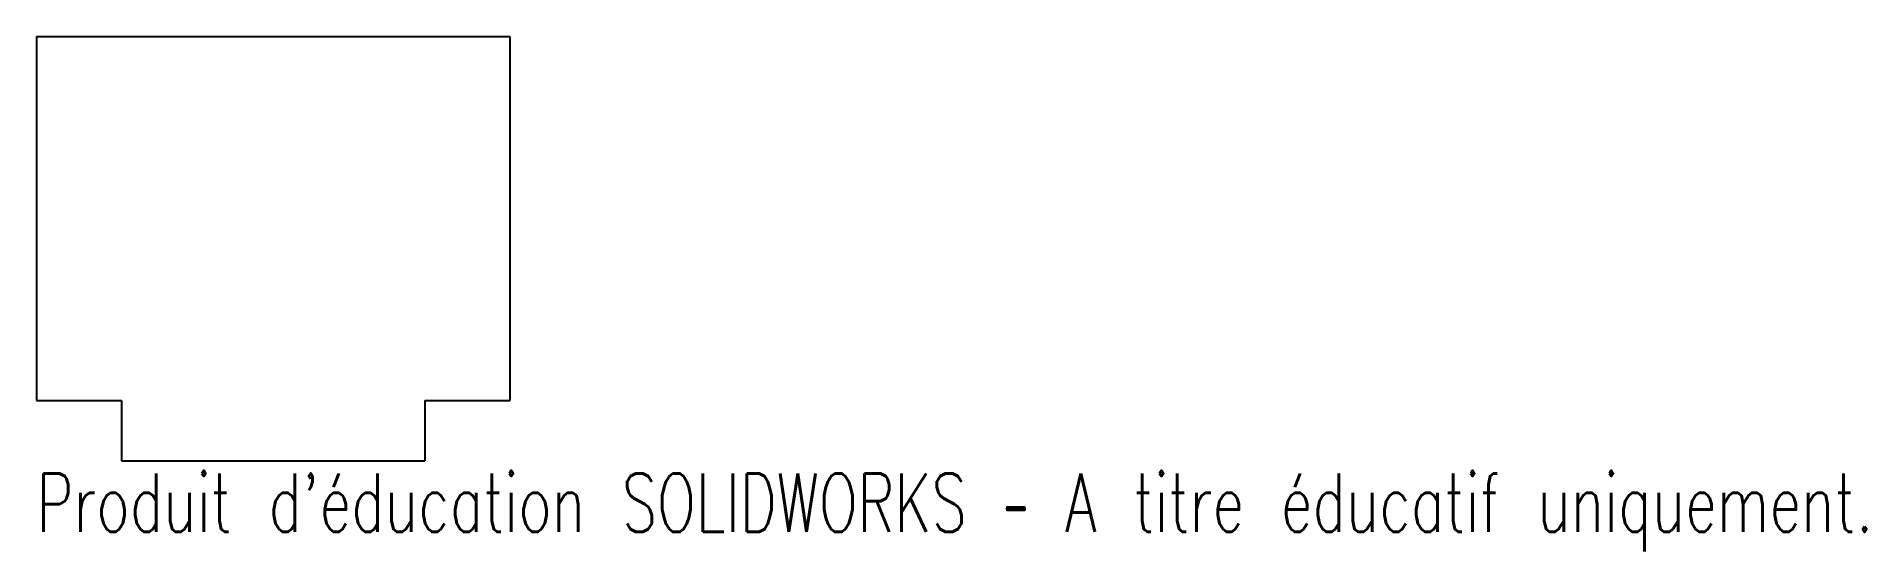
# Model space of a CAD drawing. Header units: millimetres. Extents: x -19 to 132, y -23 to 20.
import ezdxf

# ---------------------------------------------------------------- set-up
doc = ezdxf.new("R2010")
doc.units = ezdxf.units.MM
doc.styles.add('SLDTEXTSTYLE0', font='TXT', dxfattribs={"width": 0.7, "bigfont": 'bigfont'})

msp = doc.modelspace()

# ---------------------------------------------------------------- linework, layer by layer
at = {"color": 7, "linetype": 'Continuous', "lineweight": 25}
for p, q in [((-18.96, 19.72), (-18.96, -10.28)), ((-18.96, 19.72), (20.04, 19.72)), ((20.04, 19.72), (20.04, -10.28)), ((-18.96, -10.28), (-11.95, -10.28)), ((-11.95, -10.28), (-11.95, -15.28)), ((13.03, -10.28), (20.04, -10.28)), ((13.03, -10.28), (13.03, -15.28)), ((-11.95, -15.28), (13.03, -15.28))]:
    msp.add_line(p, q, dxfattribs=at)

# ---------------------------------------------------------------- texts
at = {"color": 7, "linetype": 'Continuous', "insert": (-18.96, -16.3), "char_height": 4.8336, "attachment_point": 1, "style": 'SLDTEXTSTYLE0'}
msp.add_mtext("Produit d'éducation SOLIDWORKS – A titre éducatif uniquement.", dxfattribs=at)

doc.saveas('drawing.dxf')
